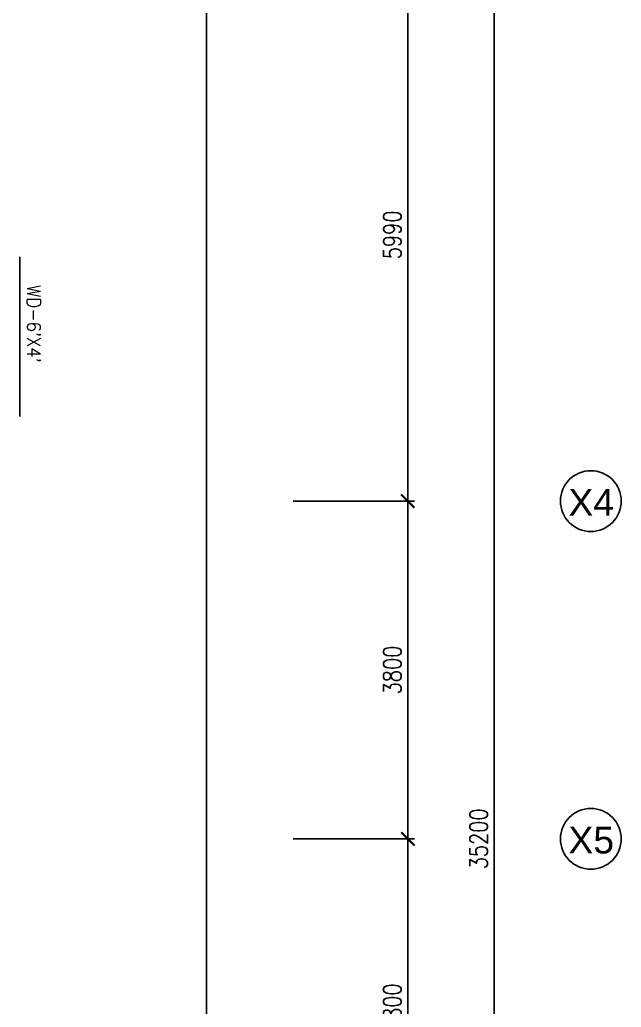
# Model space of a CAD drawing. Header units: millimetres. Extents: x -1288794 to 2153086, y -2701644 to -1428868.
# Drawn here: x 993609 to 1000376, y -1493463 to -1482353 of the extents above; entities that cross this region are included whole.
import ezdxf
from ezdxf.enums import TextEntityAlignment as Align

# ---------------------------------------------------------------- set-up
doc = ezdxf.new("R2010")
doc.units = ezdxf.units.MM
doc.header["$LTSCALE"] = 100
doc.header["$PDMODE"] = 34
doc.linetypes.add('CENTER', pattern=[50.8, 31.75, -6.35, 6.35, -6.35])
for name, color, linetype in [('A-ANNO-DIMS', 1, 'Continuous'), ('A-ANNO-SYMB', 33, 'Continuous'), ('A-ANNO-TEXT', 8, 'Continuous'), ('A-AREA', 8, 'CENTER'), ('A-GLAZ', 5, 'Continuous')]:
    doc.layers.add(name, color=color, linetype=linetype)
doc.styles.add('ROMANS', font='romans.shx', dxfattribs={"width": 0.8})
doc.styles.add('SANSSERIF', font='sas_____.pfb')
doc.dimstyles.new('100 of DIM2', dxfattribs={"dimscale": 0, "dimtxt": 200, "dimasz": 150, "dimexe": 75, "dimexo": 200, "dimgap": 75, "dimtad": 1, "dimdec": 0, "dimrnd": 5, "dimzin": 0, "dimdsep": 46, "dimtxsty": 'ROMANS', "dimblk": 'ARCHTICK', "dimcen": 100, "dimclrd": 94, "dimclre": 94, "dimclrt": 2, "dimadec": 0, "dimazin": 0, "dimtfac": 1, "dimtdec": 0, "dimtofl": 0, "dimtmove": 2, "dimatfit": 3, "dimldrblk": 'OPEN90', "dimfxl": 75, "dimtolj": 1, "dimtzin": 0, "dimarcsym": 0})

# ---------------------------------------------------------------- blocks, each defined once
blk = doc.blocks.new('_ArchTick')
at = {"color": 0, "linetype": 'ByBlock', "const_width": 0.15}
blk.add_lwpolyline([(-0.5, -0.5), (0.5, 0.5)], dxfattribs=at)
blk = doc.blocks.new('*D324')
at = {"layer": 'A-ANNO-DIMS', "color": 94, "lineweight": -2, "ltscale": 3, "transparency": 16777216}
for p, q in [((996792, -1473969), (999022, -1473969)), ((998947, -1473969), (998947, -1509169)), ((996792, -1509169), (999022, -1509169))]:
    blk.add_line(p, q, dxfattribs=at)
at = {"layer": 'Defpoints', "color": 0, "ltscale": 3, "transparency": 16777216}
for p in [(996592, -1473969), (996592, -1509169), (998947, -1509169)]:
    blk.add_point(p, dxfattribs=at)
at = {"layer": 'A-ANNO-DIMS', "color": 94, "lineweight": -2, "ltscale": 3, "transparency": 16777216, "xscale": 150, "yscale": 150, "zscale": 150}
for p, rotation in [((998947, -1473969), 90), ((998947, -1509169), 270)]:
    blk.add_blockref('_ArchTick', p, dxfattribs=dict(at, rotation=rotation))
at = {"layer": 'A-ANNO-DIMS', "color": 2, "ltscale": 3, "transparency": 16777216, "insert": (998772, -1491569), "char_height": 200, "attachment_point": 5, "rotation": 90, "style": 'ROMANS'}
blk.add_mtext('\\A1;35200', dxfattribs=at)
blk = doc.blocks.new('_Open90')
at = {"color": 0, "linetype": 'ByBlock', "lineweight": -2}
for p, q in [((0, 0), (-1, 0)), ((-0.5, 0.5), (0, 0)), ((0, 0), (-0.5, -0.5))]:
    blk.add_line(p, q, dxfattribs=at)
blk = doc.blocks.new('*D327')
at = {"layer": 'A-ANNO-DIMS', "color": 94, "lineweight": -2, "ltscale": 3, "transparency": 16777216}
for p, q in [((996683, -1481779), (998050, -1481779)), ((997975, -1481779), (997975, -1487769)), ((996683, -1487769), (998050, -1487769))]:
    blk.add_line(p, q, dxfattribs=at)
at = {"layer": 'Defpoints', "color": 0, "ltscale": 3, "transparency": 16777216}
for p in [(996483, -1481779), (996483, -1487769), (997975, -1487769)]:
    blk.add_point(p, dxfattribs=at)
at = {"layer": 'A-ANNO-DIMS', "color": 94, "lineweight": -2, "ltscale": 3, "transparency": 16777216, "xscale": 150, "yscale": 150, "zscale": 150}
for p, rotation in [((997975, -1481779), 90), ((997975, -1487769), 270)]:
    blk.add_blockref('_ArchTick', p, dxfattribs=dict(at, rotation=rotation))
at = {"layer": 'A-ANNO-DIMS', "color": 2, "ltscale": 3, "transparency": 16777216, "insert": (997800, -1484774), "char_height": 200, "attachment_point": 5, "rotation": 90, "style": 'ROMANS'}
blk.add_mtext('\\A1;5990', dxfattribs=at)
blk = doc.blocks.new('*D328')
at = {"layer": 'A-ANNO-DIMS', "color": 94, "lineweight": -2, "ltscale": 3, "transparency": 16777216}
for p, q in [((996683, -1487769), (998050, -1487769)), ((997975, -1487769), (997975, -1491569)), ((996683, -1491569), (998050, -1491569))]:
    blk.add_line(p, q, dxfattribs=at)
at = {"layer": 'Defpoints', "color": 0, "ltscale": 3, "transparency": 16777216}
for p in [(996483, -1487769), (996483, -1491569), (997975, -1491569)]:
    blk.add_point(p, dxfattribs=at)
at = {"layer": 'A-ANNO-DIMS', "color": 94, "lineweight": -2, "ltscale": 3, "transparency": 16777216, "xscale": 150, "yscale": 150, "zscale": 150}
for p, rotation in [((997975, -1487769), 90), ((997975, -1491569), 270)]:
    blk.add_blockref('_ArchTick', p, dxfattribs=dict(at, rotation=rotation))
at = {"layer": 'A-ANNO-DIMS', "color": 2, "ltscale": 3, "transparency": 16777216, "insert": (997800, -1489669), "char_height": 200, "attachment_point": 5, "rotation": 90, "style": 'ROMANS'}
blk.add_mtext('\\A1;3800', dxfattribs=at)
blk = doc.blocks.new('*D329')
at = {"layer": 'A-ANNO-DIMS', "color": 94, "lineweight": -2, "ltscale": 3, "transparency": 16777216}
for p, q in [((996683, -1491569), (998050, -1491569)), ((997975, -1491569), (997975, -1495369)), ((996683, -1495369), (998050, -1495369))]:
    blk.add_line(p, q, dxfattribs=at)
at = {"layer": 'Defpoints', "color": 0, "ltscale": 3, "transparency": 16777216}
for p in [(996483, -1491569), (996483, -1495369), (997975, -1495369)]:
    blk.add_point(p, dxfattribs=at)
at = {"layer": 'A-ANNO-DIMS', "color": 94, "lineweight": -2, "ltscale": 3, "transparency": 16777216, "xscale": 150, "yscale": 150, "zscale": 150}
for p, rotation in [((997975, -1491569), 90), ((997975, -1495369), 270)]:
    blk.add_blockref('_ArchTick', p, dxfattribs=dict(at, rotation=rotation))
at = {"layer": 'A-ANNO-DIMS', "color": 2, "ltscale": 3, "transparency": 16777216, "insert": (997800, -1493469), "char_height": 200, "attachment_point": 5, "rotation": 90, "style": 'ROMANS'}
blk.add_mtext('\\A1;3800', dxfattribs=at)

msp = doc.modelspace()

# ---------------------------------------------------------------- linework, layer by layer
at = {"layer": 'A-ANNO-SYMB', "ltscale": 3}
for centre in [(1000033.4, -1487768.6), (1000033.4, -1491568.6)]:
    msp.add_circle(centre, 342.2, dxfattribs=at)
at = {"layer": 'A-AREA', "ltscale": 15}
msp.add_line((995708.8, -1512568.6), (995708.8, -1469568.6), dxfattribs=at)
at = {"layer": 'A-GLAZ', "ltscale": 3}
msp.add_line((993608.8, -1486818.6), (993608.8, -1485018.6), dxfattribs=at)

# ---------------------------------------------------------------- texts
at = {"layer": 'A-ANNO-TEXT', "style": 'ROMANS', "width": 0.9}
msp.add_text("WD-6'X4'", height=150, rotation=270, dxfattribs=at).set_placement((993693.8, -1485339.3))
at = {"layer": 'A-ANNO-TEXT', "style": 'SANSSERIF'}
for s, p in [('X4', (1000038, -1487933.2)), ('X5', (1000038, -1491733.2))]:
    msp.add_text(s, height=300, dxfattribs=at).set_placement(p, align=Align.CENTER)

# ---------------------------------------------------------------- dimensions: what is measured, and where the dimension line sits
at = {"layer": 'A-ANNO-DIMS', "ltscale": 3}
for base, p1, p2, picture, middle in [((998947, -1509168.6), (996591.8, -1473968.6), (996591.8, -1509168.6), '*D324', (998772, -1491568.6)), ((997974.5, -1487768.6), (996482.9, -1481778.6), (996482.9, -1487768.6), '*D327', (997799.5, -1484773.6)), ((997974.5, -1491568.6), (996482.9, -1487768.6), (996482.9, -1491568.6), '*D328', (997799.5, -1489668.6)), ((997974.5, -1495368.6), (996482.9, -1491568.6), (996482.9, -1495368.6), '*D329', (997799.5, -1493468.6))]:
    dim = msp.add_linear_dim(base=base, p1=p1, p2=p2, angle=90, dimstyle='100 of DIM2', override={"dimscale": 1}, dxfattribs=at)
    dim.commit()
    dim.dimension.update_dxf_attribs({"geometry": picture, "text_midpoint": middle})

doc.saveas('drawing.dxf')
